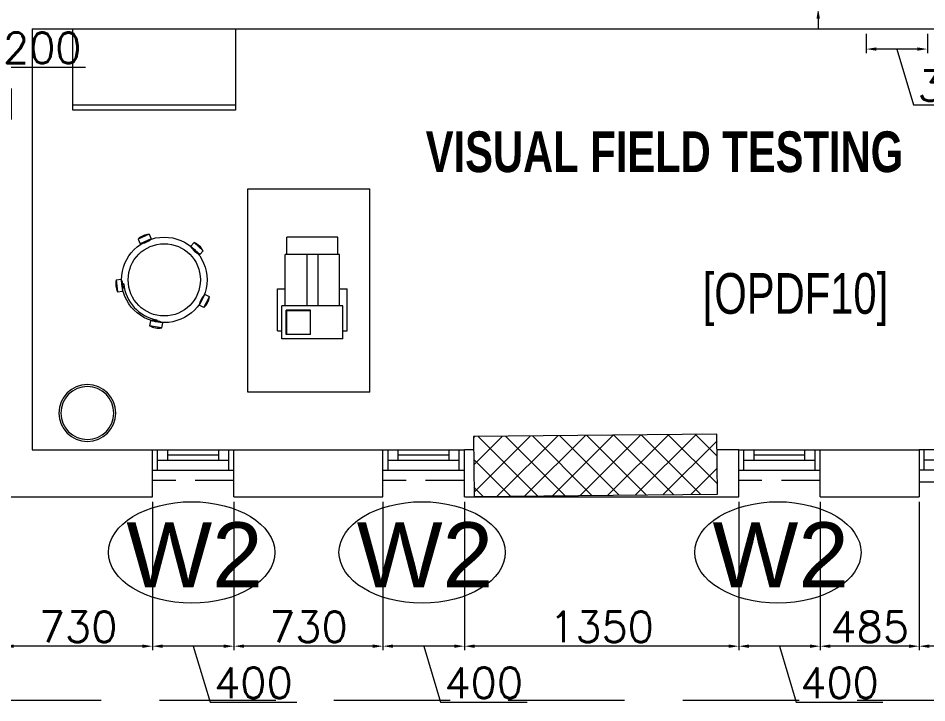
# Model space of a CAD drawing. Header units: millimetres. Extents: x -2143172 to 5255, y -610845 to 279739.
# Drawn here: x -1097125 to -1092660, y -595631 to -592266 of the extents above; entities that cross this region are included whole.
import ezdxf

# ---------------------------------------------------------------- set-up
doc = ezdxf.new("R2010")
doc.units = ezdxf.units.MM
doc.header["$LTSCALE"] = 30
doc.linetypes.add('HIDDEN', pattern=[9.525, 6.35, -3.175])
doc.linetypes.add('HIDDEN2', pattern=[0.1875, 0.125, -0.0625])
doc.layers.get('0').update_dxf_attribs({"lineweight": 5})
doc.layers.get('Defpoints').update_dxf_attribs({"lineweight": 5})
for name, color, linetype, lineweight in [('72_EGR_BASE_TEXT', 7, 'Continuous', 5), ('Al Window tag', 5, 'Continuous', 5), ('Aluminum', 7, 'Continuous', 5), ('C-HYDR-CTCH', 6, 'Continuous', 5), ('dims.', 152, 'Continuous', 5), ('Hatch', 252, 'Continuous', 5), ('LOADING', 163, 'Continuous', 5), ('Proj', 7, 'HIDDEN2', 5), ('Structure', 20, 'Continuous', 5), ('TME-MEDICAL EQUIPMENT', 42, 'Continuous', 13), ('Walls', 32, 'Continuous', 5)]:
    doc.layers.add(name, color=color, linetype=linetype, lineweight=lineweight)
doc.styles.add('SIMPLEX', font='SIMPLEX.shx', dxfattribs={"height": 150})
doc.styles.add('TTLB-A0-JeddahDP$0$swis721', font='swiss.ttf')
doc.styles.add('X3G_ENTITY_9EC9', font='swisscl.ttf', dxfattribs={"height": 0.2})
doc.styles.add('X3G_ENTITY_9F38', font='swisscl.ttf', dxfattribs={"height": 0.2})
doc.dimstyles.new('Buk', dxfattribs={"dimtxt": 150, "dimasz": 50, "dimexe": 20, "dimexo": 25, "dimgap": 20, "dimtad": 1, "dimdec": 0, "dimrnd": 5, "dimdsep": 46, "dimtxsty": 'SIMPLEX', "dimcen": 0, "dimdle": 20, "dimclrd": 256, "dimclre": 256, "dimclrt": 256, "dimadec": 0, "dimazin": 0, "dimtfac": 0.0075, "dimtdec": 0, "dimtmove": 1, "dimatfit": 2, "dimldrblk": 'ARCHTICK', "dimfxl": 1, "dimtolj": 1, "dimtzin": 0, "dimlwd": -1, "dimlwe": -1, "dimarcsym": 0})

# ---------------------------------------------------------------- blocks, each defined once
blk = doc.blocks.new('*D612')
at = {"layer": 'Defpoints', "color": 0, "transparency": 16777216}
for p in [(-1097157, -592631.8), (-1097357, -592788.1, 0.1), (-1097157, -592788.1, 0.1)]:
    blk.add_point(p, dxfattribs=at)
at = {"layer": 'dims.', "transparency": 16777216}
for p, q in [((-1097257, -592631.8), (-1097219.5, -592506.8)), ((-1097219.5, -592506.8), (-1096793.8, -592506.8)), ((-1097307, -592631.8), (-1097207, -592631.8))]:
    blk.add_line(p, q, dxfattribs=at)
at = {"layer": 'dims.', "linetype": 'Continuous', "transparency": 16777216}
for p, q in [((-1097357, -592763.1), (-1097357, -592611.8)), ((-1097157, -592763.1), (-1097157, -592611.8))]:
    blk.add_line(p, q, dxfattribs=at)
at = {"layer": 'dims.', "transparency": 16777216}
for points in [[(-1097307, -592623.4), (-1097307, -592640.1), (-1097357, -592631.8)], [(-1097207, -592623.4), (-1097207, -592640.1), (-1097157, -592631.8)]]:
    blk.add_solid(points, dxfattribs=at)
at = {"layer": 'dims.', "transparency": 16777216, "insert": (-1097006.6, -592411.8), "char_height": 150, "attachment_point": 5, "style": 'SIMPLEX'}
blk.add_mtext('\\A1;200', dxfattribs=at)
blk = doc.blocks.new('_ArchTick')
at = {"color": 0, "linetype": 'ByBlock', "const_width": 0.15}
blk.add_lwpolyline([(-0.5, -0.5), (0.5, 0.5)], dxfattribs=at)
blk = doc.blocks.new('*D697')
at = {"layer": 'Defpoints', "color": 0, "transparency": 16777216}
for p in [(-1092957, -592118.1, 0.1), (-1093193.5, -592218.1), (-1092957, -592218.1, 0.1)]:
    blk.add_point(p, dxfattribs=at)
at = {"layer": 'dims.', "transparency": 16777216}
for p, q in [((-1093318.5, -592130.6), (-1093318.5, -591733.5)), ((-1093193.5, -592068.1), (-1093193.5, -592018.1)), ((-1093193.5, -592168.1), (-1093318.5, -592130.6)), ((-1093193.5, -592118.1), (-1093193.5, -592218.1)), ((-1093193.5, -592118.1), (-1093193.5, -592218.1)), ((-1093193.5, -592268.1), (-1093193.5, -592318.1))]:
    blk.add_line(p, q, dxfattribs=at)
at = {"layer": 'dims.', "linetype": 'Continuous', "transparency": 16777216}
for p, q in [((-1092982, -592118.1), (-1093213.5, -592118.1)), ((-1092982, -592218.1), (-1093213.5, -592218.1))]:
    blk.add_line(p, q, dxfattribs=at)
at = {"layer": 'dims.', "transparency": 16777216}
for points in [[(-1093201.9, -592068.1), (-1093185.2, -592068.1), (-1093193.5, -592118.1)], [(-1093201.9, -592268.1), (-1093185.2, -592268.1), (-1093193.5, -592218.1)]]:
    blk.add_solid(points, dxfattribs=at)
at = {"layer": 'dims.', "transparency": 16777216, "insert": (-1093413.5, -591932.1), "char_height": 150, "attachment_point": 5, "rotation": 90, "style": 'SIMPLEX'}
blk.add_mtext('\\A1;100', dxfattribs=at)
blk = doc.blocks.new('*D706')
at = {"layer": 'Defpoints', "color": 0, "transparency": 16777216}
for p in [(-1092957, -592318.1, 0.1), (-1092657, -592318.1, 0.1), (-1092957, -592417.5)]:
    blk.add_point(p, dxfattribs=at)
at = {"layer": 'dims.', "linetype": 'Continuous', "transparency": 16777216}
for p, q in [((-1092957, -592343.1), (-1092957, -592437.5)), ((-1092657, -592343.1), (-1092657, -592437.5))]:
    blk.add_line(p, q, dxfattribs=at)
at = {"layer": 'dims.', "transparency": 16777216}
for p, q in [((-1092707, -592417.5), (-1092907, -592417.5)), ((-1092807, -592417.5), (-1092724.5, -592692.5)), ((-1092724.5, -592692.5), (-1092298.8, -592692.5))]:
    blk.add_line(p, q, dxfattribs=at)
for points in [[(-1092907, -592409.1), (-1092907, -592425.8), (-1092957, -592417.5)], [(-1092707, -592409.1), (-1092707, -592425.8), (-1092657, -592417.5)]]:
    blk.add_solid(points, dxfattribs=at)
at = {"layer": 'dims.', "transparency": 16777216, "insert": (-1092511.6, -592597.5), "char_height": 150, "attachment_point": 5, "style": 'SIMPLEX'}
blk.add_mtext('\\A1;300', dxfattribs=at)
blk = doc.blocks.new('*D753')
at = {"layer": 'Defpoints', "color": 0, "transparency": 16777216}
for p in [(-1092697, -594618.1, 0.1), (-1091197, -594618.1, 0.1), (-1092697, -595352.5)]:
    blk.add_point(p, dxfattribs=at)
at = {"layer": 'dims.', "linetype": 'Continuous', "transparency": 16777216}
for p, q in [((-1092697, -594643.1), (-1092697, -595372.5)), ((-1091197, -594643.1), (-1091197, -595372.5))]:
    blk.add_line(p, q, dxfattribs=at)
at = {"layer": 'dims.', "transparency": 16777216}
blk.add_line((-1091247, -595352.5), (-1092647, -595352.5), dxfattribs=at)
for points in [[(-1092647, -595344.2), (-1092647, -595360.8), (-1092697, -595352.5)], [(-1091247, -595344.2), (-1091247, -595360.8), (-1091197, -595352.5)]]:
    blk.add_solid(points, dxfattribs=at)
at = {"layer": 'dims.', "transparency": 16777216, "insert": (-1091947, -595257.5), "char_height": 150, "attachment_point": 5, "style": 'SIMPLEX'}
blk.add_mtext('\\A1;1500', dxfattribs=at)
blk = doc.blocks.new('*D754')
at = {"layer": 'Defpoints', "color": 0, "transparency": 16777216}
for p in [(-1093183.9, -594618.1, 0.1), (-1092697, -594618.1, 0.1), (-1093183.9, -595352.5)]:
    blk.add_point(p, dxfattribs=at)
at = {"layer": 'dims.', "linetype": 'Continuous', "transparency": 16777216}
for p, q in [((-1093183.9, -594643.1), (-1093183.9, -595372.5)), ((-1092697, -594643.1), (-1092697, -595372.5))]:
    blk.add_line(p, q, dxfattribs=at)
at = {"layer": 'dims.', "transparency": 16777216}
blk.add_line((-1092747, -595352.5), (-1093133.9, -595352.5), dxfattribs=at)
for points in [[(-1093133.9, -595344.2), (-1093133.9, -595360.8), (-1093183.9, -595352.5)], [(-1092747, -595344.2), (-1092747, -595360.8), (-1092697, -595352.5)]]:
    blk.add_solid(points, dxfattribs=at)
at = {"layer": 'dims.', "transparency": 16777216, "insert": (-1092940.4, -595257.5), "char_height": 150, "attachment_point": 5, "style": 'SIMPLEX'}
blk.add_mtext('\\A1;485', dxfattribs=at)
blk = doc.blocks.new('*D755')
at = {"layer": 'Defpoints', "color": 0, "transparency": 16777216}
for p in [(-1093583.9, -594618.1, 0.1), (-1093183.9, -594618.1, 0.1), (-1093583.9, -595352.5)]:
    blk.add_point(p, dxfattribs=at)
at = {"layer": 'dims.', "linetype": 'Continuous', "transparency": 16777216}
for p, q in [((-1093583.9, -594643.1), (-1093583.9, -595372.5)), ((-1093183.9, -594643.1), (-1093183.9, -595372.5))]:
    blk.add_line(p, q, dxfattribs=at)
at = {"layer": 'dims.', "transparency": 16777216}
for p, q in [((-1093233.9, -595352.5), (-1093533.9, -595352.5)), ((-1093383.9, -595352.5), (-1093301.4, -595627.5)), ((-1093301.4, -595627.5), (-1092875.6, -595627.5))]:
    blk.add_line(p, q, dxfattribs=at)
for points in [[(-1093533.9, -595344.2), (-1093533.9, -595360.8), (-1093583.9, -595352.5)], [(-1093233.9, -595344.2), (-1093233.9, -595360.8), (-1093183.9, -595352.5)]]:
    blk.add_solid(points, dxfattribs=at)
at = {"layer": 'dims.', "transparency": 16777216, "insert": (-1093088.5, -595532.5), "char_height": 150, "attachment_point": 5, "style": 'SIMPLEX'}
blk.add_mtext('\\A1;400', dxfattribs=at)
blk = doc.blocks.new('*D756')
at = {"layer": 'Defpoints', "color": 0, "transparency": 16777216}
for p in [(-1094932.2, -594618.1, 0.1), (-1093583.9, -594618.1, 0.1), (-1094932.2, -595352.5)]:
    blk.add_point(p, dxfattribs=at)
at = {"layer": 'dims.', "linetype": 'Continuous', "transparency": 16777216}
for p, q in [((-1094932.2, -594643.1), (-1094932.2, -595372.5)), ((-1093583.9, -594643.1), (-1093583.9, -595372.5))]:
    blk.add_line(p, q, dxfattribs=at)
at = {"layer": 'dims.', "transparency": 16777216}
blk.add_line((-1093633.9, -595352.5), (-1094882.2, -595352.5), dxfattribs=at)
for points in [[(-1094882.2, -595344.2), (-1094882.2, -595360.8), (-1094932.2, -595352.5)], [(-1093633.9, -595344.2), (-1093633.9, -595360.8), (-1093583.9, -595352.5)]]:
    blk.add_solid(points, dxfattribs=at)
at = {"layer": 'dims.', "transparency": 16777216, "insert": (-1094258, -595257.5), "char_height": 150, "attachment_point": 5, "style": 'SIMPLEX'}
blk.add_mtext('\\A1;1350', dxfattribs=at)
blk = doc.blocks.new('*D757')
at = {"layer": 'Defpoints', "color": 0, "transparency": 16777216}
for p in [(-1095332.2, -594618.1, 0.1), (-1094932.2, -594618.1, 0.1), (-1095332.2, -595352.5)]:
    blk.add_point(p, dxfattribs=at)
at = {"layer": 'dims.', "linetype": 'Continuous', "transparency": 16777216}
for p, q in [((-1095332.2, -594643.1), (-1095332.2, -595372.5)), ((-1094932.2, -594643.1), (-1094932.2, -595372.5))]:
    blk.add_line(p, q, dxfattribs=at)
at = {"layer": 'dims.', "transparency": 16777216}
for p, q in [((-1094982.2, -595352.5), (-1095282.2, -595352.5)), ((-1095132.2, -595352.5), (-1095049.7, -595627.5)), ((-1095049.7, -595627.5), (-1094624, -595627.5))]:
    blk.add_line(p, q, dxfattribs=at)
for points in [[(-1095282.2, -595344.2), (-1095282.2, -595360.8), (-1095332.2, -595352.5)], [(-1094982.2, -595344.2), (-1094982.2, -595360.8), (-1094932.2, -595352.5)]]:
    blk.add_solid(points, dxfattribs=at)
at = {"layer": 'dims.', "transparency": 16777216, "insert": (-1094836.8, -595532.5), "char_height": 150, "attachment_point": 5, "style": 'SIMPLEX'}
blk.add_mtext('\\A1;400', dxfattribs=at)
blk = doc.blocks.new('*D758')
at = {"layer": 'Defpoints', "color": 0, "transparency": 16777216}
for p in [(-1096064.6, -594618.1, 0.1), (-1095332.2, -594618.1, 0.1), (-1096064.6, -595352.5)]:
    blk.add_point(p, dxfattribs=at)
at = {"layer": 'dims.', "linetype": 'Continuous', "transparency": 16777216}
for p, q in [((-1096064.6, -594643.1), (-1096064.6, -595372.5)), ((-1095332.2, -594643.1), (-1095332.2, -595372.5))]:
    blk.add_line(p, q, dxfattribs=at)
at = {"layer": 'dims.', "transparency": 16777216}
blk.add_line((-1095382.2, -595352.5), (-1096014.6, -595352.5), dxfattribs=at)
for points in [[(-1096014.6, -595344.2), (-1096014.6, -595360.8), (-1096064.6, -595352.5)], [(-1095382.2, -595344.2), (-1095382.2, -595360.8), (-1095332.2, -595352.5)]]:
    blk.add_solid(points, dxfattribs=at)
at = {"layer": 'dims.', "transparency": 16777216, "insert": (-1095698.4, -595257.5), "char_height": 150, "attachment_point": 5, "style": 'SIMPLEX'}
blk.add_mtext('\\A1;730', dxfattribs=at)
blk = doc.blocks.new('*D759')
at = {"layer": 'Defpoints', "color": 0, "transparency": 16777216}
for p in [(-1096464.6, -594618.1, 0.1), (-1096064.6, -594618.1, 0.1), (-1096464.6, -595352.5)]:
    blk.add_point(p, dxfattribs=at)
at = {"layer": 'dims.', "linetype": 'Continuous', "transparency": 16777216}
for p, q in [((-1096464.6, -594643.1), (-1096464.6, -595372.5)), ((-1096064.6, -594643.1), (-1096064.6, -595372.5))]:
    blk.add_line(p, q, dxfattribs=at)
at = {"layer": 'dims.', "transparency": 16777216}
for p, q in [((-1096114.6, -595352.5), (-1096414.6, -595352.5)), ((-1096264.6, -595352.5), (-1096182.1, -595627.5)), ((-1096182.1, -595627.5), (-1095756.4, -595627.5))]:
    blk.add_line(p, q, dxfattribs=at)
for points in [[(-1096414.6, -595344.2), (-1096414.6, -595360.8), (-1096464.6, -595352.5)], [(-1096114.6, -595344.2), (-1096114.6, -595360.8), (-1096064.6, -595352.5)]]:
    blk.add_solid(points, dxfattribs=at)
at = {"layer": 'dims.', "transparency": 16777216, "insert": (-1095969.2, -595532.5), "char_height": 150, "attachment_point": 5, "style": 'SIMPLEX'}
blk.add_mtext('\\A1;400', dxfattribs=at)
blk = doc.blocks.new('*D760')
at = {"layer": 'Defpoints', "color": 0, "transparency": 16777216}
for p in [(-1097197, -594618.1, 0.1), (-1096464.6, -594618.1, 0.1), (-1097197, -595352.5)]:
    blk.add_point(p, dxfattribs=at)
at = {"layer": 'dims.', "linetype": 'Continuous', "transparency": 16777216}
for p, q in [((-1097197, -594643.1), (-1097197, -595372.5)), ((-1096464.6, -594643.1), (-1096464.6, -595372.5))]:
    blk.add_line(p, q, dxfattribs=at)
at = {"layer": 'dims.', "transparency": 16777216}
blk.add_line((-1096514.6, -595352.5), (-1097147, -595352.5), dxfattribs=at)
for points in [[(-1097147, -595344.2), (-1097147, -595360.8), (-1097197, -595352.5)], [(-1096514.6, -595344.2), (-1096514.6, -595360.8), (-1096464.6, -595352.5)]]:
    blk.add_solid(points, dxfattribs=at)
at = {"layer": 'dims.', "transparency": 16777216, "insert": (-1096830.8, -595257.5), "char_height": 150, "attachment_point": 5, "style": 'SIMPLEX'}
blk.add_mtext('\\A1;730', dxfattribs=at)
blk = doc.blocks.new('A$C47696aed')
at = {"layer": 'Hatch'}
h = blk.add_hatch(dxfattribs=at)
h.set_pattern_fill('ANSI37', color=256, scale=30)
h.paths.add_polyline_path([(50952.7, 21917.9), (50348.7, 21909.7), (50352.6, 21621.3), (50956.6, 21629.5)])
h.paths.add_polyline_path([(43791.9, 21910.1), (43208.4, 21904.7), (43188.5, 21613.3), (43772, 21618.7)])
h.paths.add_polyline_path([(29414.9, 21902.8), (28815.8, 21898.7), (28810.1, 21605.6), (29409.2, 21609.7)])
h.paths.add_polyline_path([(36600.2, 21904.9), (35999, 21897.4), (35990.7, 21611.8), (36591.9, 21619.3)])
h.paths.add_polyline_path([(22195.7, 21912), (21589.3, 21890.2), (21603.8, 21597.6), (22210.2, 21619.5)])
h.paths.add_polyline_path([(15459.1, 21901.7), (14237.2, 21925.6), (14230.7, 21629.5), (15452.7, 21605.5)])
h.paths.add_polyline_path([(15473.2, 14701.6), (14258.2, 14685.8), (14244.7, 14393.4), (15459.7, 14409.1)])
h.paths.add_polyline_path([(15447.1, 7508.4), (14244, 7492.4), (14238.3, 7199.4), (15441.4, 7215.3)])
h.paths.add_polyline_path([(15465.6, 309.7), (14269, 298.3), (14271.8, 3.8), (15468.5, 15.2)])
h.paths.add_polyline_path([(7830.6, 311.8), (7227.1, 308.1), (7237.7, 22.6), (7841.3, 26.3)])
h.paths.add_polyline_path([(7815.2, 7509.8), (7218.4, 7511.4), (7218.2, 7210.2), (7815.1, 7208.6)])
h.paths.add_polyline_path([(7825.1, 14699.4), (7205.8, 14700.6), (7195.2, 14397.6), (7814.5, 14396.4)])
h.paths.add_polyline_path([(7801.7, 21878.7), (7201.1, 21893.2), (7197.5, 21603.6), (7798.1, 21589.1)])
h.paths.add_polyline_path([(602.6, 21876.9), (0, 21899.6), (1.9, 21611.2), (604.5, 21588.5)])
h.paths.add_polyline_path([(610.4, 7498.6), (8.3, 7491.6), (11.7, 7200), (613.7, 7206.9)])
h.paths.add_polyline_path([(627.9, 303.9), (29.5, 302.9), (34.3, 2.3), (632.7, 3.3)])
h.paths.add_polyline_path([(22214.6, 317.2), (21608.9, 304.3), (21614.6, 3.1), (22220.3, 16)])
h.paths.add_polyline_path([(22208.1, 7509.7), (21613.7, 7492.1), (21615.8, 7195.5), (22210.2, 7213.1)])
h.paths.add_polyline_path([(22199.3, 14717.7), (21600.4, 14710), (21604.4, 14409.9), (22203.4, 14417.6)])
h.paths.add_polyline_path([(29399.7, 14702.4), (28797.7, 14707.1), (28802, 14415), (29403.9, 14410.3)])
h.paths.add_polyline_path([(29403.4, 7519.8), (28799.6, 7502.2), (28813, 7202.1), (29413.1, 7223.2)])
h.paths.add_polyline_path([(29419.5, 303.8), (28815.7, 310.4), (28813.3, 24.7), (29417.2, 18.1)])
h.paths.add_polyline_path([(36618, 314.2), (36020.7, 299.7), (36029.7, 0), (36627, 14.6)])
h.paths.add_polyline_path([(36610.7, 7502.6), (36009.5, 7504.5), (36010.6, 7207.3), (36611.9, 7205.4)])
h.paths.add_polyline_path([(36574.3, 14706.4), (35993.4, 14711.1), (36013.1, 14421.3), (36594, 14416.6)])
h.paths.add_polyline_path([(43777.6, 14705.7), (43180, 14719.4), (43182, 14427.5), (43779.6, 14413.8)])
h.paths.add_polyline_path([(43778.6, 7507.1), (43210.2, 7499.5), (43212, 7205.4), (43780.5, 7213)])
h.paths.add_polyline_path([(43815.7, 310), (43210.4, 307.3), (43211.8, 2.8), (43817, 5.4)])
h.paths.add_polyline_path([(50989.9, 309.5), (50401.9, 325.5), (50388.7, 18.3), (50976.7, 2.3)])
h.paths.add_polyline_path([(50974.1, 7508.9), (50370.9, 7510), (50368.9, 7213.4), (50972.2, 7212.3)])
at = {"layer": 'C-HYDR-CTCH', "color": 4, "flags": 128}
blk.add_lwpolyline([(14271.8, 3.8), (15468.5, 15.2), (15465.6, 309.7), (14269, 298.3), (14271.8, 3.8)], dxfattribs=at)
blk = doc.blocks.new('A$C269B7191')
at = {"layer": 'Al Window tag'}
blk.add_ellipse((0, 0), major_axis=(408.6, 0), ratio=0.610025, dxfattribs=at)
at = {"layer": 'Al Window tag', "insert": (-321.4, 147.9), "char_height": 320, "attachment_point": 1, "style": 'TTLB-A0-JeddahDP$0$swis721'}
blk.add_mtext_dynamic_manual_height_columns('W2', width=1569.457, gutter_width=9406.5, heights=[480.3], dxfattribs=at)
blk = doc.blocks.new('WM00001-P')
blk.add_circle((0, 0), 0.14)
at = {"color": 8}
blk.add_circle((0, 0), 0.13, dxfattribs=at)
blk = doc.blocks.new('ME14382-P')
at = {"layer": 'LOADING'}
for p, q in [((-0.2117, 0.45), (0.7883, 0.45)), ((-0.2117, -0.15), (-0.2117, 0.45)), ((0.7883, 0.45), (0.7883, -0.15)), ((0.0511, -0.0176), (0.0511, 0.2824)), ((0.0511, 0.2824), (0.2132, 0.2824)), ((0.0905, 0.3038), (0.2971, 0.3038)), ((0.0905, 0.3038), (0.0905, 0.2824)), ((0.2132, -0.0176), (0.2132, 0.2824)), ((0.2971, 0.3038), (0.2971, 0.2664)), ((0.0725, 0.1417), (0.0725, 0.2611)), ((0.0725, 0.2611), (0.1918, 0.2611)), ((0.0725, 0.2594), (0.1918, 0.2594)), ((0.0725, 0.258), (0.1918, 0.258)), ((0.1888, 0.1417), (0.1888, 0.2611)), ((0.1902, 0.1417), (0.1902, 0.2611)), ((0.1918, 0.1417), (0.1918, 0.2611)), ((0.2132, 0.2664), (0.4656, 0.2664)), ((0.4656, -0.0016), (0.4656, 0.2664)), ((0.4656, 0.2575), (0.5511, 0.2575)), ((0.5511, 0.0073), (0.5511, 0.2575)), ((0.0725, 0.1417), (0.1918, 0.1417)), ((0.4656, 0.1591), (0.2132, 0.1591)), ((0.4656, 0.1057), (0.2132, 0.1057)), ((0.4656, 0.0073), (0.5511, 0.0073)), ((0.0511, -0.0176), (0.2132, -0.0176)), ((0.0905, -0.0176), (0.0905, -0.0389)), ((0.0905, -0.0389), (0.2971, -0.0389)), ((0.2132, -0.0016), (0.4656, -0.0016)), ((0.2971, -0.0016), (0.2971, -0.0389)), ((-0.2117, -0.15), (0.7883, -0.15))]:
    blk.add_line(p, q, dxfattribs=at)
blk = doc.blocks.new('HF10037B-P')
at = {"color": 0}
for p, q in [((0.2459, 0.134), (0.1859, 0.134)), ((0.1859, 0.134), (0.1859, 0.109)), ((0.2459, 0.134), (0.2459, 0.109)), ((0.2459, 0.109), (0.1859, 0.109)), ((0, 0), (-0.0142, -0.0583)), ((0, 0), (0.0243, -0.0059)), ((0.0243, -0.0059), (0.01, -0.0642)), ((0.4069, -0.0417), (0.4165, -0.0387)), ((0.4071, -0.0094), (0.431, -0.0018)), ((0.4071, -0.0094), (0.4255, -0.0665)), ((0.431, -0.0018), (0.4493, -0.0589)), ((-0.0142, -0.0583), (0.01, -0.0642)), ((0.4255, -0.0665), (0.4493, -0.0589)), ((0.0524, -0.2725), (0.0674, -0.2525)), ((0.0674, -0.2525), (0.1154, -0.2885)), ((0.3125, -0.2897), (0.362, -0.2558)), ((0.3761, -0.2764), (0.362, -0.2558)), ((0.0524, -0.2725), (0.1004, -0.3085)), ((0.1004, -0.3085), (0.1154, -0.2885)), ((0.3266, -0.3103), (0.3125, -0.2897)), ((0.3266, -0.3103), (0.3761, -0.2764)), ((0.3267, -0.268), (0.3323, -0.2763))]:
    blk.add_line(p, q, dxfattribs=at)
for radius in [0.21, 0.1775]:
    blk.add_circle((0.2161, -0.1014), radius, dxfattribs=at)
for centre, radius, start, end in [((0.2159, 0.0465), 0.0925, 71.0754, 108.9246), ((0.2159, 0.1965), 0.0925, 251.0754, 288.9246), ((0.0779, -0.0499), 0.0925, 147.3419, 185.1912), ((-0.0678, -0.0143), 0.0925, 327.3419, 5.1912), ((0.2161, -0.1014), 0.2, 303.6037, 17.3657), ((0.4996, -0.0113), 0.0925, 178.8412, 216.6904), ((0.3568, -0.057), 0.0925, 358.8412, 36.6904), ((0.0389, -0.3404), 0.0925, 34.1875, 72.0368), ((0.3867, -0.3449), 0.0925, 105.5121, 143.3614), ((0.1289, -0.2205), 0.0925, 214.1875, 252.0368), ((0.3019, -0.2212), 0.0925, 285.5121, 323.3614)]:
    blk.add_arc(centre, radius, start, end, dxfattribs=at)
blk = doc.blocks.new('GF21027-P')
at = {"color": 0}
for p, q in [((0.4, 0.4), (-0.4, 0.4)), ((-0.4, 0.4), (-0.4, 0)), ((0.4, 0), (0.4, 0.4)), ((-0.4, 0.025), (0.4, 0.025)), ((-0.4, 0), (0.4, 0))]:
    blk.add_line(p, q, dxfattribs=at)

msp = doc.modelspace()

# ---------------------------------------------------------------- linework, layer by layer
at = {"layer": 'Aluminum'}
for p, q in [((-1096464.6, -594388.1, 0.2), (-1096064.6, -594388.1, 0.2)), ((-1096439.6, -594488.1, 0.2), (-1096439.6, -594388.1, 0.2)), ((-1096389.6, -594438.1, 0.2), (-1096389.6, -594388.1, 0.2)), ((-1096139.6, -594413.1, 0.2), (-1096389.6, -594413.1, 0.2)), ((-1096139.6, -594438.1, 0.2), (-1096139.6, -594388.1, 0.2)), ((-1096089.6, -594488.1, 0.2), (-1096089.6, -594388.1, 0.2)), ((-1095332.2, -594388.1, 0.2), (-1094932.2, -594388.1, 0.2)), ((-1095307.2, -594488.1, 0.2), (-1095307.2, -594388.1, 0.2)), ((-1095257.2, -594438.1, 0.2), (-1095257.2, -594388.1, 0.2)), ((-1095007.2, -594413.1, 0.2), (-1095257.2, -594413.1, 0.2)), ((-1095007.2, -594438.1, 0.2), (-1095007.2, -594388.1, 0.2)), ((-1094957.2, -594488.1, 0.2), (-1094957.2, -594388.1, 0.2)), ((-1093583.9, -594388.1, 0.2), (-1093183.9, -594388.1, 0.2)), ((-1093558.9, -594488.1, 0.2), (-1093558.9, -594388.1, 0.2)), ((-1093508.9, -594438.1, 0.2), (-1093508.9, -594388.1, 0.2)), ((-1093258.9, -594413.1, 0.2), (-1093508.9, -594413.1, 0.2)), ((-1093258.9, -594438.1, 0.2), (-1093258.9, -594388.1, 0.2)), ((-1093208.9, -594488.1, 0.2), (-1093208.9, -594388.1, 0.2)), ((-1091197, -594388.1, 0.2), (-1092697, -594388.1, 0.2)), ((-1092672, -594488.1, 0.2), (-1092672, -594388.1, 0.2)), ((-1096439.6, -594438.1, 0.2), (-1096089.6, -594438.1, 0.2)), ((-1095307.2, -594438.1, 0.2), (-1094957.2, -594438.1, 0.2)), ((-1093558.9, -594438.1, 0.2), (-1093208.9, -594438.1, 0.2)), ((-1091222, -594438.1, 0.2), (-1092672, -594438.1, 0.2)), ((-1096464.6, -594488.1, 0.2), (-1096064.6, -594488.1, 0.2)), ((-1095332.2, -594488.1, 0.2), (-1094932.2, -594488.1, 0.2)), ((-1093583.9, -594488.1, 0.2), (-1093183.9, -594488.1, 0.2)), ((-1091197, -594488.1, 0.2), (-1092697, -594488.1, 0.2))]:
    msp.add_line(p, q, dxfattribs=at)
at = {"layer": 'Proj', "linetype": 'HIDDEN'}
for p, q in [((-1096064.6, -594538.1, 0.2), (-1096464.6, -594538.1, 0.2)), ((-1094932.2, -594538.1, 0.2), (-1095332.2, -594538.1, 0.2)), ((-1093183.9, -594538.1, 0.2), (-1093583.9, -594538.1, 0.2)), ((-1092697, -594545.4, 0.2), (-1091197, -594545.4, 0.2))]:
    msp.add_line(p, q, dxfattribs=at)
at = {"layer": 'Proj', "linetype": 'HIDDEN', "ltscale": 3, "elevation": 0.2}
msp.add_lwpolyline([(-1058727, -571718.1), (-1110147, -571718.1), (-1110147, -595618.1), (-1058727, -595618.1)], dxfattribs=at)
at = {"layer": 'Walls'}
for p, q in [((-1097057, -592318.1, 0.2), (-1092237, -592318.1, 0.2)), ((-1097057, -592318.1, 0.2), (-1097057, -592888.1, 0.2)), ((-1097057, -592318.1, 0.2), (-1097057, -594388.1, 0.2)), ((-1097057, -594388.1, 0.2), (-1096397, -594388.1, 0.2)), ((-1096464.6, -594618.1, 0.2), (-1096464.6, -594388.1, 0.2)), ((-1096064.6, -594388.1, 0.2), (-1095332.2, -594388.1, 0.2)), ((-1096064.6, -594618.1, 0.2), (-1096064.6, -594388.1, 0.2)), ((-1095377, -594388.1, 0.2), (-1095332.2, -594388.1, 0.2)), ((-1095332.2, -594618.1, 0.2), (-1095332.2, -594388.1, 0.2)), ((-1094932.2, -594618.1, 0.2), (-1094932.2, -594388.1, 0.2)), ((-1094886.8, -594388.1, 0.2), (-1094932.2, -594388.1, 0.2)), ((-1093583.9, -594388.1, 0.2), (-1093690, -594388.1, 0.2)), ((-1093583.9, -594618.1, 0.2), (-1093583.9, -594388.1, 0.2)), ((-1093183.9, -594388.1, 0.2), (-1092697, -594388.1, 0.2)), ((-1093183.9, -594618.1, 0.2), (-1093183.9, -594388.1, 0.2)), ((-1092697, -594388.1, 0.2), (-1092697, -594618.1, 0.2)), ((-1097197, -594618.1, 0.2), (-1096464.6, -594618.1, 0.2)), ((-1096064.6, -594618.1, 0.2), (-1095332.2, -594618.1, 0.2)), ((-1094932.2, -594618.1, 0.2), (-1093583.9, -594618.1, 0.2)), ((-1093183.9, -594618.1, 0.2), (-1092697, -594618.1, 0.2))]:
    msp.add_line(p, q, dxfattribs=at)

# ---------------------------------------------------------------- block references
at = {"layer": 'Al Window tag'}
for p in [(-1096272.2, -594891.7, 0.4), (-1095139.8, -594891.7, 0.4), (-1093391.5, -594891.7, 0.4)]:
    msp.add_blockref('A$C269B7191', p, dxfattribs=at)
at = {"layer": 'LOADING', "color": 1, "xscale": -1000, "yscale": 1000, "zscale": 1000, "rotation": 359.9999999790883}
msp.add_blockref('GF21027-P', (-1096457, -592718.1, 0.1), dxfattribs=at)
at = {"layer": 'LOADING', "extrusion": (-2.79672e-08, 3.6788e-07, -1), "xscale": -1000.000000000001, "yscale": 1000.000000000001, "zscale": 999.999999999999, "rotation": 117.971696169471}
msp.add_blockref('HF10037B-P', (1096216.1, -593408.6, -0.3), dxfattribs=at)
at = {"layer": 'LOADING', "extrusion": (-3.71182e-07, -7.42363e-07, -1), "xscale": 1000.000000000008, "yscale": 1000.000000000008, "zscale": 1000.000000000008, "rotation": 270.0000000024583}
msp.add_blockref('WM00001-P', (1096785.1, -594206.5, 0.7), dxfattribs=at)
at = {"layer": 'Structure', "color": 3}
msp.add_blockref('A$C47696aed', (-1109156.4, -594620.4, 0.2), dxfattribs=at)
at = {"layer": 'TME-MEDICAL EQUIPMENT', "xscale": 1000, "yscale": 1000, "zscale": 1000, "rotation": 90.00000000000159}
msp.add_blockref('ME14382-P', (-1095547.1, -593892.8, 0.1), dxfattribs=at)

# ---------------------------------------------------------------- texts
at = {"layer": '72_EGR_BASE_TEXT', "char_height": 200, "attachment_point": 2}
for s, insert, style in [('{\\fSwis721 LtCn BT|b1|i0|c0|p34;VISUAL FIELD TESTING}', (-1093949.2, -592822.3, 0.2), 'X3G_ENTITY_9EC9'), ('[OPDF10]', (-1093305.3, -593518.7, 0.2), 'X3G_ENTITY_9F38')]:
    msp.add_mtext(s, dxfattribs=dict(at, insert=insert, style=style))

# ---------------------------------------------------------------- dimensions: what is measured, and where the dimension line sits
at = {"layer": 'dims.'}
dim = msp.add_linear_dim(base=(-1093193.5, -592218.1, 0.1), p1=(-1092957, -592118.1, 0.2), p2=(-1092957, -592218.1, 0.2), angle=90, dimstyle='Buk', dxfattribs=at)
dim.commit()
dim.dimension.update_dxf_attribs({"geometry": '*D697', "text_midpoint": (-1093413.5, -592110.6, 0.1)})
for base, p1, p2, picture, middle in [((-1097157, -592631.8, 0.1), (-1097357, -592788.1, 0.2), (-1097157, -592788.1, 0.2), '*D612', (-1097199.5, -592411.8, 0.1)), ((-1092957, -592417.5, 0.1), (-1092657, -592318.1, 0.2), (-1092957, -592318.1, 0.2), '*D706', (-1092704.5, -592597.5, 0.1)), ((-1097197, -595352.5, 0.1), (-1096464.6, -594618.1, 0.2), (-1097197, -594618.1, 0.2), '*D760', (-1096830.8, -595257.5, 0.1)), ((-1096464.6, -595352.5, 0.1), (-1096064.6, -594618.1, 0.2), (-1096464.6, -594618.1, 0.2), '*D759', (-1096162.1, -595532.5, 0.1)), ((-1096064.6, -595352.5, 0.1), (-1095332.2, -594618.1, 0.2), (-1096064.6, -594618.1, 0.2), '*D758', (-1095698.4, -595257.5, 0.1)), ((-1095332.2, -595352.5, 0.1), (-1094932.2, -594618.1, 0.2), (-1095332.2, -594618.1, 0.2), '*D757', (-1095029.7, -595532.5, 0.1)), ((-1094932.2, -595352.5, 0.1), (-1093583.9, -594618.1, 0.2), (-1094932.2, -594618.1, 0.2), '*D756', (-1094258, -595257.5, 0.1)), ((-1093583.9, -595352.5, 0.1), (-1093183.9, -594618.1, 0.2), (-1093583.9, -594618.1, 0.2), '*D755', (-1093281.4, -595532.5, 0.1)), ((-1093183.9, -595352.5, 0.1), (-1092697, -594618.1, 0.2), (-1093183.9, -594618.1, 0.2), '*D754', (-1092940.4, -595257.5, 0.1)), ((-1092697, -595352.5, 0.1), (-1091197, -594618.1, 0.2), (-1092697, -594618.1, 0.2), '*D753', (-1091947, -595257.5, 0.1))]:
    dim = msp.add_linear_dim(base=base, p1=p1, p2=p2, dimstyle='Buk', dxfattribs=at)
    dim.commit()
    dim.dimension.update_dxf_attribs({"geometry": picture, "text_midpoint": middle})

doc.saveas('drawing.dxf')
